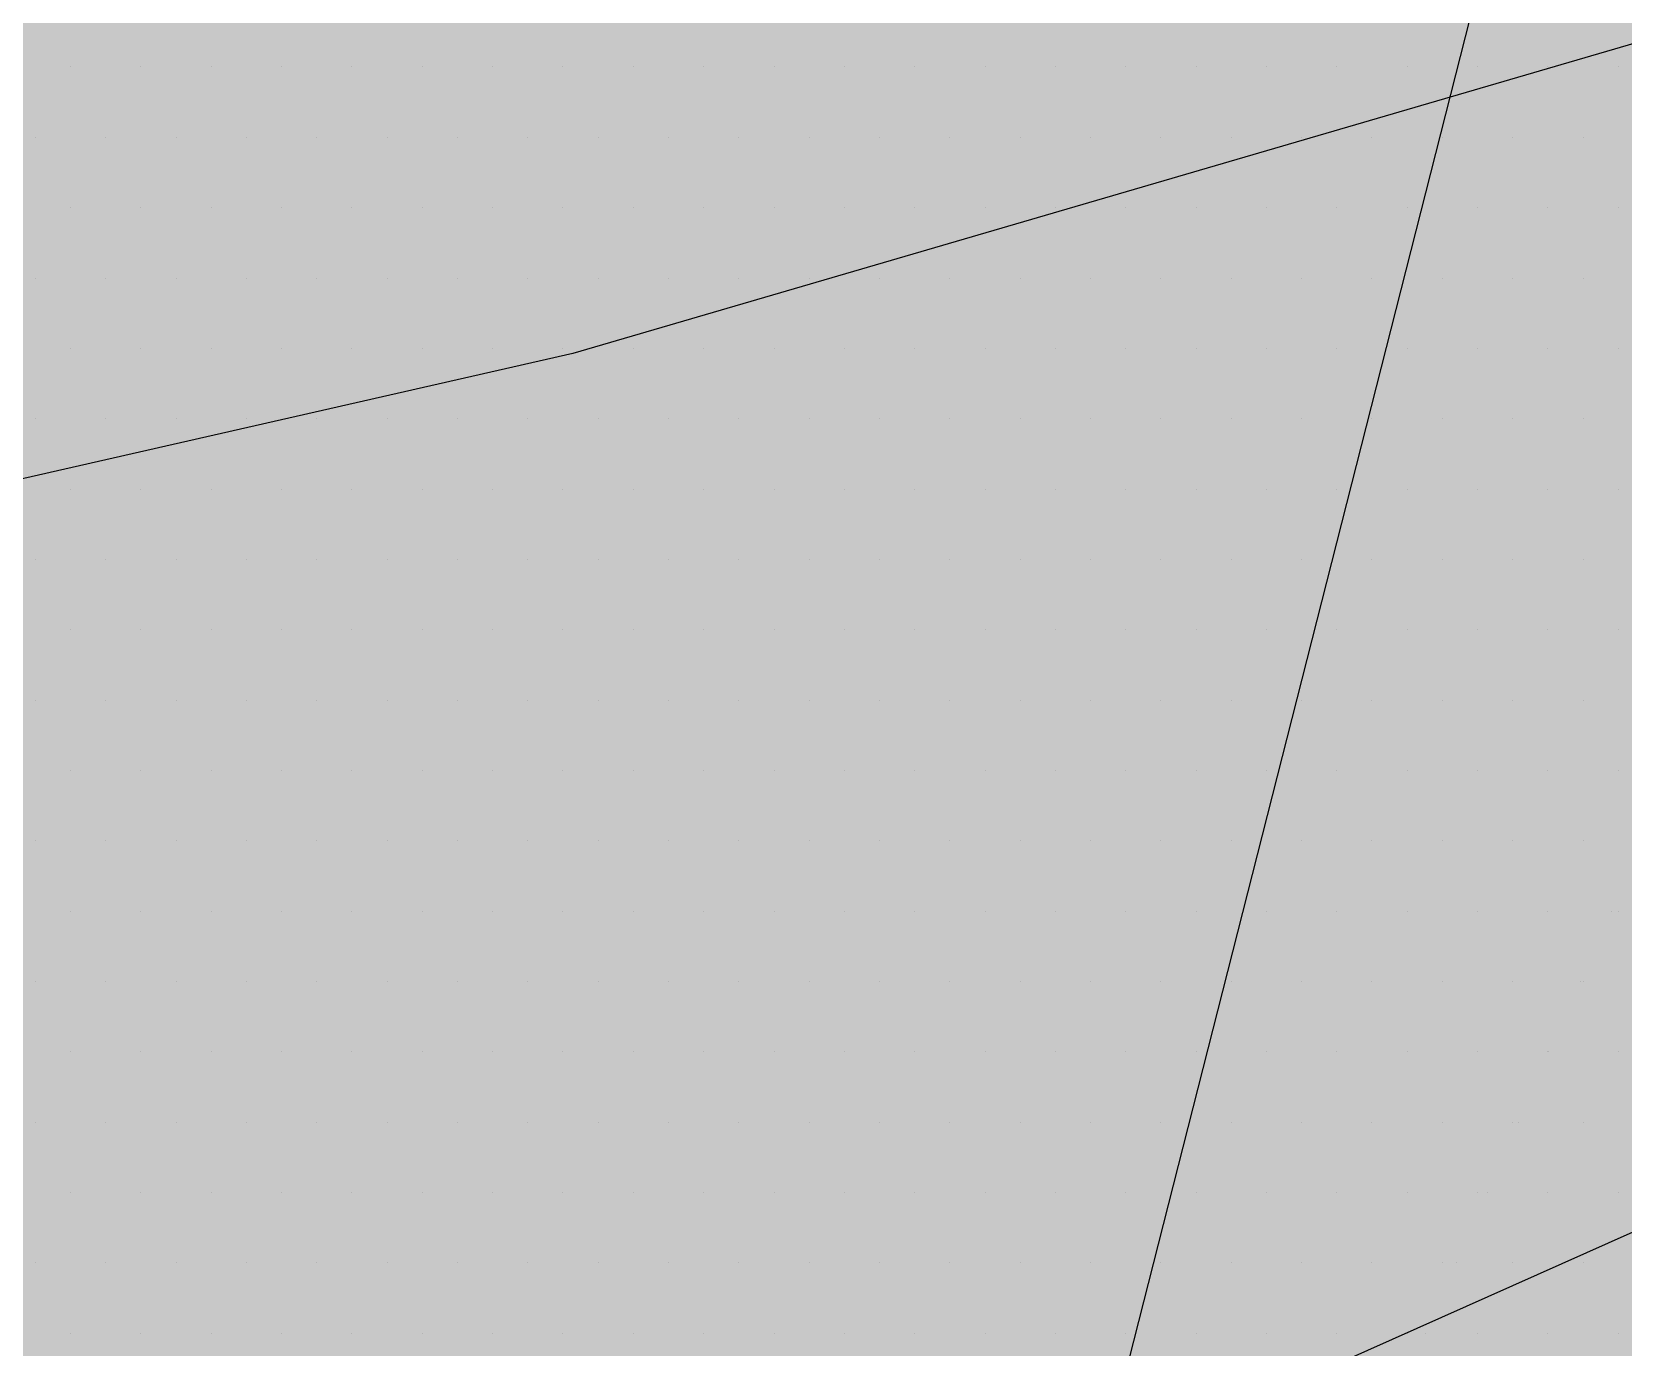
# Paper-space layout 'Layout1' of a CAD drawing. Extents: x -43 to 2298, y -18 to 768.
# Drawn here: x 141.843 to 143.088, y 263.556 to 264.585 of the extents above; entities that cross this region are included whole.
import ezdxf

# ---------------------------------------------------------------- set-up
doc = ezdxf.new("R2010")
doc.units = 0
doc.header["$LTSCALE"] = 2
doc.linetypes.add('CACHEX2', pattern=[0.75, 0.5, -0.25])
doc.layers.add('CARTOUCHE', color=7, linetype='Continuous')
doc.layers.add('LOGO', color=7, linetype='Continuous')

# ---------------------------------------------------------------- blocks, each defined once
blk = doc.blocks.new('A$C715108E3')
at = {"layer": 'LOGO', "color": 131}
for p, q in [((-6.855, -9.1109), (-6.855, -9.1109)), ((-6.7637, -9.1109), (-6.7637, -9.1109)), ((-6.6719, -9.1109), (-6.6719, -9.1109)), ((-6.5799, -9.1109), (-6.5799, -9.1109)), ((-6.4886, -9.1109), (-6.4886, -9.1109)), ((-6.3966, -9.1109), (-6.3966, -9.1109)), ((-6.305, -9.1109), (-6.305, -9.1109)), ((-6.2133, -9.1109), (-6.2133, -9.1109)), ((-6.1213, -9.1109), (-6.1213, -9.1109)), ((-6.0296, -9.1109), (-6.0296, -9.1109)), ((-5.9376, -9.1109), (-5.9376, -9.1109)), ((-5.8464, -9.1109), (-5.8464, -9.1109)), ((-5.7543, -9.1109), (-5.7543, -9.1109)), ((-5.6625, -9.1109), (-5.6625, -9.1109)), ((-5.571, -9.1109), (-5.571, -9.1109)), ((-5.4792, -9.1109), (-5.4792, -9.1109)), ((-5.3874, -9.1109), (-5.3874, -9.1109)), ((-5.2959, -9.1109), (-5.2959, -9.1109)), ((-5.2041, -9.1109), (-5.2041, -9.1109)), ((-5.1121, -9.1109), (-5.1121, -9.1109)), ((-5.0208, -9.1109), (-5.0208, -9.1109)), ((-4.929, -9.1109), (-4.929, -9.1109)), ((-4.8369, -9.1109), (-4.8369, -9.1109)), ((-6.9013, -9.2033), (-6.9013, -9.2033)), ((-6.8095, -9.2033), (-6.8095, -9.2033)), ((-6.7175, -9.2033), (-6.7175, -9.2033)), ((-6.6262, -9.2033), (-6.6262, -9.2033)), ((-6.5342, -9.2033), (-6.5342, -9.2033)), ((-6.4421, -9.2033), (-6.4421, -9.2033)), ((-6.3509, -9.2033), (-6.3509, -9.2033)), ((-6.2589, -9.2033), (-6.2589, -9.2033)), ((-6.1672, -9.2033), (-6.1672, -9.2033)), ((-6.0757, -9.2033), (-6.0757, -9.2033)), ((-5.9841, -9.2033), (-5.9841, -9.2033)), ((-5.8921, -9.2033), (-5.8921, -9.2033)), ((-5.8001, -9.2033), (-5.8001, -9.2033)), ((-5.7088, -9.2033), (-5.7088, -9.2033)), ((-5.6168, -9.2033), (-5.6168, -9.2033)), ((-5.5249, -9.2033), (-5.5249, -9.2033)), ((-5.4335, -9.2033), (-5.4335, -9.2033)), ((-5.3417, -9.2033), (-5.3417, -9.2033)), ((-5.2498, -9.2033), (-5.2498, -9.2033)), ((-5.1584, -9.2033), (-5.1584, -9.2033)), ((-5.0665, -9.2033), (-5.0665, -9.2033)), ((-4.9745, -9.2033), (-4.9745, -9.2033)), ((-4.8829, -9.2033), (-4.8829, -9.2033)), ((-6.855, -9.2946), (-6.855, -9.2946)), ((-6.7637, -9.2946), (-6.7637, -9.2946)), ((-6.6719, -9.2946), (-6.6719, -9.2946)), ((-6.5799, -9.2946), (-6.5799, -9.2946)), ((-6.4886, -9.2946), (-6.4886, -9.2946)), ((-6.3966, -9.2946), (-6.3966, -9.2946)), ((-6.305, -9.2946), (-6.305, -9.2946)), ((-6.2133, -9.2946), (-6.2133, -9.2946)), ((-6.1213, -9.2946), (-6.1213, -9.2946)), ((-6.0296, -9.2946), (-6.0296, -9.2946)), ((-5.9376, -9.2946), (-5.9376, -9.2946)), ((-5.8464, -9.2946), (-5.8464, -9.2946)), ((-5.7543, -9.2946), (-5.7543, -9.2946)), ((-5.6625, -9.2946), (-5.6625, -9.2946)), ((-5.571, -9.2946), (-5.571, -9.2946)), ((-5.4792, -9.2946), (-5.4792, -9.2946)), ((-5.3874, -9.2946), (-5.3874, -9.2946)), ((-5.2959, -9.2946), (-5.2959, -9.2946)), ((-5.2041, -9.2946), (-5.2041, -9.2946)), ((-5.1121, -9.2946), (-5.1121, -9.2946)), ((-5.0208, -9.2946), (-5.0208, -9.2946)), ((-4.929, -9.2946), (-4.929, -9.2946)), ((-4.8369, -9.2946), (-4.8369, -9.2946)), ((-6.9013, -9.387), (-6.9013, -9.387)), ((-6.8095, -9.387), (-6.8095, -9.387)), ((-6.7175, -9.387), (-6.7175, -9.387)), ((-6.6262, -9.387), (-6.6262, -9.387)), ((-6.5342, -9.387), (-6.5342, -9.387)), ((-6.4421, -9.387), (-6.4421, -9.387)), ((-6.3509, -9.387), (-6.3509, -9.387)), ((-6.2589, -9.387), (-6.2589, -9.387)), ((-6.1672, -9.387), (-6.1672, -9.387)), ((-6.0757, -9.387), (-6.0757, -9.387)), ((-5.9841, -9.387), (-5.9841, -9.387)), ((-5.8921, -9.387), (-5.8921, -9.387)), ((-5.8001, -9.387), (-5.8001, -9.387)), ((-5.7088, -9.387), (-5.7088, -9.387)), ((-5.6168, -9.387), (-5.6168, -9.387)), ((-5.5249, -9.387), (-5.5249, -9.387)), ((-5.4335, -9.387), (-5.4335, -9.387)), ((-5.3417, -9.387), (-5.3417, -9.387)), ((-5.2498, -9.387), (-5.2498, -9.387)), ((-5.1584, -9.387), (-5.1584, -9.387)), ((-5.0665, -9.387), (-5.0665, -9.387)), ((-4.9745, -9.387), (-4.9745, -9.387)), ((-4.8829, -9.387), (-4.8829, -9.387)), ((-6.855, -9.4786), (-6.855, -9.4786)), ((-6.7637, -9.4786), (-6.7637, -9.4786)), ((-6.6719, -9.4786), (-6.6719, -9.4786)), ((-6.5799, -9.4786), (-6.5799, -9.4786)), ((-6.4886, -9.4786), (-6.4886, -9.4786)), ((-6.3966, -9.4786), (-6.3966, -9.4786)), ((-6.305, -9.4786), (-6.305, -9.4786)), ((-6.2133, -9.4786), (-6.2133, -9.4786)), ((-6.1213, -9.4786), (-6.1213, -9.4786)), ((-6.0296, -9.4786), (-6.0296, -9.4786)), ((-5.9376, -9.4786), (-5.9376, -9.4786)), ((-5.8464, -9.4786), (-5.8464, -9.4786)), ((-5.7543, -9.4786), (-5.7543, -9.4786)), ((-5.6625, -9.4786), (-5.6625, -9.4786)), ((-5.571, -9.4786), (-5.571, -9.4786)), ((-5.4792, -9.4786), (-5.4792, -9.4786)), ((-5.3874, -9.4786), (-5.3874, -9.4786)), ((-5.2959, -9.4786), (-5.2959, -9.4786)), ((-5.2041, -9.4786), (-5.2041, -9.4786)), ((-5.1121, -9.4786), (-5.1121, -9.4786)), ((-5.0208, -9.4786), (-5.0208, -9.4786)), ((-4.929, -9.4786), (-4.929, -9.4786)), ((-4.8369, -9.4786), (-4.8369, -9.4786)), ((-6.9013, -9.5697), (-6.9013, -9.5697)), ((-6.8095, -9.5697), (-6.8095, -9.5697)), ((-6.7175, -9.5697), (-6.7175, -9.5697)), ((-6.6262, -9.5697), (-6.6262, -9.5697)), ((-6.5342, -9.5697), (-6.5342, -9.5697)), ((-6.4421, -9.5697), (-6.4421, -9.5697)), ((-6.3509, -9.5697), (-6.3509, -9.5697)), ((-6.2589, -9.5697), (-6.2589, -9.5697)), ((-6.1672, -9.5697), (-6.1672, -9.5697)), ((-6.0757, -9.5697), (-6.0757, -9.5697)), ((-5.9841, -9.5697), (-5.9841, -9.5697)), ((-5.8921, -9.5697), (-5.8921, -9.5697)), ((-5.8001, -9.5697), (-5.8001, -9.5697)), ((-5.7088, -9.5697), (-5.7088, -9.5697)), ((-5.6168, -9.5697), (-5.6168, -9.5697)), ((-5.5249, -9.5697), (-5.5249, -9.5697)), ((-5.4335, -9.5697), (-5.4335, -9.5697)), ((-5.3417, -9.5697), (-5.3417, -9.5697)), ((-5.2498, -9.5697), (-5.2498, -9.5697)), ((-5.1584, -9.5697), (-5.1584, -9.5697)), ((-5.0665, -9.5697), (-5.0665, -9.5697)), ((-4.9745, -9.5697), (-4.9745, -9.5697)), ((-4.8829, -9.5697), (-4.8829, -9.5697)), ((-6.855, -9.6623), (-6.855, -9.6623)), ((-6.7637, -9.6623), (-6.7637, -9.6623)), ((-6.6719, -9.6623), (-6.6719, -9.6623)), ((-6.5799, -9.6623), (-6.5799, -9.6623)), ((-6.4886, -9.6623), (-6.4886, -9.6623)), ((-6.3966, -9.6623), (-6.3966, -9.6623)), ((-6.305, -9.6623), (-6.305, -9.6623)), ((-6.2133, -9.6623), (-6.2133, -9.6623)), ((-6.1213, -9.6623), (-6.1213, -9.6623)), ((-6.0296, -9.6623), (-6.0296, -9.6623)), ((-5.9376, -9.6623), (-5.9376, -9.6623)), ((-5.8464, -9.6623), (-5.8464, -9.6623)), ((-5.7543, -9.6623), (-5.7543, -9.6623)), ((-5.6625, -9.6623), (-5.6625, -9.6623)), ((-5.571, -9.6623), (-5.571, -9.6623)), ((-5.4792, -9.6623), (-5.4792, -9.6623)), ((-5.3874, -9.6623), (-5.3874, -9.6623)), ((-5.2959, -9.6623), (-5.2959, -9.6623)), ((-5.2041, -9.6623), (-5.2041, -9.6623)), ((-5.1121, -9.6623), (-5.1121, -9.6623)), ((-5.0208, -9.6623), (-5.0208, -9.6623)), ((-4.929, -9.6623), (-4.929, -9.6623)), ((-4.8369, -9.6623), (-4.8369, -9.6623)), ((-6.9013, -9.7535), (-6.9013, -9.7535)), ((-6.8095, -9.7535), (-6.8095, -9.7535)), ((-6.7175, -9.7535), (-6.7175, -9.7535)), ((-6.6262, -9.7535), (-6.6262, -9.7535)), ((-6.5342, -9.7535), (-6.5342, -9.7535)), ((-6.4421, -9.7535), (-6.4421, -9.7535)), ((-6.3509, -9.7535), (-6.3509, -9.7535)), ((-6.2589, -9.7535), (-6.2589, -9.7535)), ((-6.1672, -9.7535), (-6.1672, -9.7535)), ((-6.0757, -9.7535), (-6.0757, -9.7535)), ((-5.9841, -9.7535), (-5.9841, -9.7535)), ((-5.8921, -9.7535), (-5.8921, -9.7535)), ((-5.8001, -9.7535), (-5.8001, -9.7535)), ((-5.7088, -9.7535), (-5.7088, -9.7535)), ((-5.6168, -9.7535), (-5.6168, -9.7535)), ((-5.5249, -9.7535), (-5.5249, -9.7535)), ((-5.4335, -9.7535), (-5.4335, -9.7535)), ((-5.3417, -9.7535), (-5.3417, -9.7535)), ((-5.2498, -9.7535), (-5.2498, -9.7535)), ((-5.1584, -9.7535), (-5.1584, -9.7535)), ((-5.0665, -9.7535), (-5.0665, -9.7535)), ((-4.9745, -9.7535), (-4.9745, -9.7535)), ((-4.8829, -9.7535), (-4.8829, -9.7535)), ((-6.855, -9.8452), (-6.855, -9.8452)), ((-6.7637, -9.8452), (-6.7637, -9.8452)), ((-6.6719, -9.8452), (-6.6719, -9.8452)), ((-6.5799, -9.8452), (-6.5799, -9.8452)), ((-6.4886, -9.8452), (-6.4886, -9.8452)), ((-6.3966, -9.8452), (-6.3966, -9.8452)), ((-6.305, -9.8452), (-6.305, -9.8452)), ((-6.2133, -9.8452), (-6.2133, -9.8452)), ((-6.1213, -9.8452), (-6.1213, -9.8452)), ((-6.0296, -9.8452), (-6.0296, -9.8452)), ((-5.9376, -9.8452), (-5.9376, -9.8452)), ((-5.8464, -9.8452), (-5.8464, -9.8452)), ((-5.7543, -9.8452), (-5.7543, -9.8452)), ((-5.6625, -9.8452), (-5.6625, -9.8452)), ((-5.571, -9.8452), (-5.571, -9.8452)), ((-5.4792, -9.8452), (-5.4792, -9.8452)), ((-5.3874, -9.8452), (-5.3874, -9.8452)), ((-5.2959, -9.8452), (-5.2959, -9.8452)), ((-5.2041, -9.8452), (-5.2041, -9.8452)), ((-5.1121, -9.8452), (-5.1121, -9.8452)), ((-5.0208, -9.8452), (-5.0208, -9.8452)), ((-4.929, -9.8452), (-4.929, -9.8452)), ((-4.8369, -9.8452), (-4.8369, -9.8452)), ((-6.9013, -9.9374), (-6.9013, -9.9374)), ((-6.8095, -9.9374), (-6.8095, -9.9374)), ((-6.7175, -9.9374), (-6.7175, -9.9374)), ((-6.6262, -9.9374), (-6.6262, -9.9374)), ((-6.5342, -9.9374), (-6.5342, -9.9374)), ((-6.4421, -9.9374), (-6.4421, -9.9374)), ((-6.3509, -9.9374), (-6.3509, -9.9374)), ((-6.2589, -9.9374), (-6.2589, -9.9374)), ((-6.1672, -9.9374), (-6.1672, -9.9374)), ((-6.0757, -9.9374), (-6.0757, -9.9374)), ((-5.9841, -9.9374), (-5.9841, -9.9374)), ((-5.8921, -9.9374), (-5.8921, -9.9374)), ((-5.8001, -9.9374), (-5.8001, -9.9374)), ((-5.7088, -9.9374), (-5.7088, -9.9374)), ((-5.6168, -9.9374), (-5.6168, -9.9374)), ((-5.5249, -9.9374), (-5.5249, -9.9374)), ((-5.4335, -9.9374), (-5.4335, -9.9374)), ((-5.3417, -9.9374), (-5.3417, -9.9374)), ((-5.2498, -9.9374), (-5.2498, -9.9374)), ((-5.1584, -9.9374), (-5.1584, -9.9374)), ((-5.0665, -9.9374), (-5.0665, -9.9374)), ((-4.9745, -9.9374), (-4.9745, -9.9374)), ((-4.8829, -9.9374), (-4.8829, -9.9374)), ((-6.855, -10.0289), (-6.855, -10.0289)), ((-6.7637, -10.0289), (-6.7637, -10.0289)), ((-6.6719, -10.0289), (-6.6719, -10.0289)), ((-6.5799, -10.0289), (-6.5799, -10.0289)), ((-6.4886, -10.0289), (-6.4886, -10.0289)), ((-6.3966, -10.0289), (-6.3966, -10.0289)), ((-6.305, -10.0289), (-6.305, -10.0289)), ((-6.2133, -10.0289), (-6.2133, -10.0289)), ((-6.1213, -10.0289), (-6.1213, -10.0289)), ((-6.0296, -10.0289), (-6.0296, -10.0289)), ((-5.9376, -10.0289), (-5.9376, -10.0289)), ((-5.8464, -10.0289), (-5.8464, -10.0289)), ((-5.7543, -10.0289), (-5.7543, -10.0289)), ((-5.6625, -10.0289), (-5.6625, -10.0289)), ((-5.571, -10.0289), (-5.571, -10.0289)), ((-5.4792, -10.0289), (-5.4792, -10.0289)), ((-5.3874, -10.0289), (-5.3874, -10.0289)), ((-5.2959, -10.0289), (-5.2959, -10.0289)), ((-5.2041, -10.0289), (-5.2041, -10.0289)), ((-5.1121, -10.0289), (-5.1121, -10.0289)), ((-5.0208, -10.0289), (-5.0208, -10.0289)), ((-4.929, -10.0289), (-4.929, -10.0289)), ((-4.8369, -10.0289), (-4.8369, -10.0289)), ((-6.9013, -10.1203), (-6.9013, -10.1203)), ((-6.8095, -10.1203), (-6.8095, -10.1203)), ((-6.7175, -10.1203), (-6.7175, -10.1203)), ((-6.6262, -10.1203), (-6.6262, -10.1203)), ((-6.5342, -10.1203), (-6.5342, -10.1203)), ((-6.4421, -10.1203), (-6.4421, -10.1203)), ((-6.3509, -10.1203), (-6.3509, -10.1203)), ((-6.2589, -10.1203), (-6.2589, -10.1203)), ((-6.1672, -10.1203), (-6.1672, -10.1203)), ((-6.0757, -10.1203), (-6.0757, -10.1203)), ((-5.9841, -10.1203), (-5.9841, -10.1203)), ((-5.8921, -10.1203), (-5.8921, -10.1203)), ((-5.8001, -10.1203), (-5.8001, -10.1203)), ((-5.7088, -10.1203), (-5.7088, -10.1203)), ((-5.6168, -10.1203), (-5.6168, -10.1203)), ((-5.5249, -10.1203), (-5.5249, -10.1203)), ((-5.4335, -10.1203), (-5.4335, -10.1203)), ((-5.3417, -10.1203), (-5.3417, -10.1203)), ((-5.2498, -10.1203), (-5.2498, -10.1203)), ((-5.1584, -10.1203), (-5.1584, -10.1203)), ((-5.0665, -10.1203), (-5.0665, -10.1203)), ((-4.9745, -10.1203), (-4.9745, -10.1203)), ((-4.8829, -10.1203), (-4.8829, -10.1203)), ((-6.855, -10.2125), (-6.855, -10.2125)), ((-6.7637, -10.2125), (-6.7637, -10.2125)), ((-6.6719, -10.2125), (-6.6719, -10.2125)), ((-6.5799, -10.2125), (-6.5799, -10.2125)), ((-6.4886, -10.2125), (-6.4886, -10.2125)), ((-6.3966, -10.2125), (-6.3966, -10.2125)), ((-6.305, -10.2125), (-6.305, -10.2125)), ((-6.2133, -10.2125), (-6.2133, -10.2125)), ((-6.1213, -10.2125), (-6.1213, -10.2125)), ((-6.0296, -10.2125), (-6.0296, -10.2125)), ((-5.9376, -10.2125), (-5.9376, -10.2125)), ((-5.8464, -10.2125), (-5.8464, -10.2125)), ((-5.7543, -10.2125), (-5.7543, -10.2125)), ((-5.6625, -10.2125), (-5.6625, -10.2125)), ((-5.571, -10.2125), (-5.571, -10.2125)), ((-5.4792, -10.2125), (-5.4792, -10.2125)), ((-5.3874, -10.2125), (-5.3874, -10.2125)), ((-5.2959, -10.2125), (-5.2959, -10.2125)), ((-5.2041, -10.2125), (-5.2041, -10.2125)), ((-5.1121, -10.2125), (-5.1121, -10.2125)), ((-5.0208, -10.2125), (-5.0208, -10.2125)), ((-4.929, -10.2125), (-4.929, -10.2125)), ((-4.8461, -10.2125), (-4.8461, -10.2125)), ((-4.8369, -10.2125), (-4.8369, -10.2125)), ((-6.9013, -10.304), (-6.9013, -10.304)), ((-6.8095, -10.304), (-6.8095, -10.304)), ((-6.7175, -10.304), (-6.7175, -10.304)), ((-6.6262, -10.304), (-6.6262, -10.304)), ((-6.5342, -10.304), (-6.5342, -10.304)), ((-6.4421, -10.304), (-6.4421, -10.304)), ((-6.3509, -10.304), (-6.3509, -10.304)), ((-6.2589, -10.304), (-6.2589, -10.304)), ((-6.1672, -10.304), (-6.1672, -10.304)), ((-6.0757, -10.304), (-6.0757, -10.304)), ((-5.9841, -10.304), (-5.9841, -10.304)), ((-5.8921, -10.304), (-5.8921, -10.304)), ((-5.8001, -10.304), (-5.8001, -10.304)), ((-5.7088, -10.304), (-5.7088, -10.304)), ((-5.6168, -10.304), (-5.6168, -10.304)), ((-5.5249, -10.304), (-5.5249, -10.304)), ((-5.4335, -10.304), (-5.4335, -10.304)), ((-5.3417, -10.304), (-5.3417, -10.304)), ((-5.2498, -10.304), (-5.2498, -10.304)), ((-5.1584, -10.304), (-5.1584, -10.304)), ((-5.0665, -10.304), (-5.0665, -10.304)), ((-4.9745, -10.304), (-4.9745, -10.304)), ((-4.8864, -10.304), (-4.8864, -10.304)), ((-4.8829, -10.304), (-4.8829, -10.304)), ((-6.855, -10.3952), (-6.855, -10.3952)), ((-6.7637, -10.3952), (-6.7637, -10.3952)), ((-6.6719, -10.3952), (-6.6719, -10.3952)), ((-6.5799, -10.3952), (-6.5799, -10.3952)), ((-6.4886, -10.3952), (-6.4886, -10.3952)), ((-6.3966, -10.3952), (-6.3966, -10.3952)), ((-6.305, -10.3952), (-6.305, -10.3952)), ((-6.2133, -10.3952), (-6.2133, -10.3952)), ((-6.1213, -10.3952), (-6.1213, -10.3952)), ((-6.0296, -10.3952), (-6.0296, -10.3952)), ((-5.9376, -10.3952), (-5.9376, -10.3952)), ((-5.8464, -10.3952), (-5.8464, -10.3952)), ((-5.7543, -10.3952), (-5.7543, -10.3952)), ((-5.6625, -10.3952), (-5.6625, -10.3952)), ((-5.571, -10.3952), (-5.571, -10.3952)), ((-5.4792, -10.3952), (-5.4792, -10.3952)), ((-5.3874, -10.3952), (-5.3874, -10.3952)), ((-5.2959, -10.3952), (-5.2959, -10.3952)), ((-5.2041, -10.3952), (-5.2041, -10.3952)), ((-5.1121, -10.3952), (-5.1121, -10.3952)), ((-5.0208, -10.3952), (-5.0208, -10.3952)), ((-4.929, -10.3952), (-4.929, -10.3952)), ((-4.9275, -10.3952), (-4.9275, -10.3952)), ((-4.8369, -10.3952), (-4.8369, -10.3952)), ((-6.9013, -10.4878), (-6.9013, -10.4878)), ((-6.8095, -10.4878), (-6.8095, -10.4878)), ((-6.7175, -10.4878), (-6.7175, -10.4878)), ((-6.6262, -10.4878), (-6.6262, -10.4878)), ((-6.5342, -10.4878), (-6.5342, -10.4878)), ((-6.4421, -10.4878), (-6.4421, -10.4878)), ((-6.3509, -10.4878), (-6.3509, -10.4878)), ((-6.2589, -10.4878), (-6.2589, -10.4878)), ((-6.1672, -10.4878), (-6.1672, -10.4878)), ((-6.0757, -10.4878), (-6.0757, -10.4878)), ((-5.9841, -10.4878), (-5.9841, -10.4878)), ((-5.8921, -10.4878), (-5.8921, -10.4878)), ((-5.8001, -10.4878), (-5.8001, -10.4878)), ((-5.7088, -10.4878), (-5.7088, -10.4878)), ((-5.6168, -10.4878), (-5.6168, -10.4878)), ((-5.5249, -10.4878), (-5.5249, -10.4878)), ((-5.4335, -10.4878), (-5.4335, -10.4878)), ((-5.3417, -10.4878), (-5.3417, -10.4878)), ((-5.2498, -10.4878), (-5.2498, -10.4878)), ((-5.1584, -10.4878), (-5.1584, -10.4878)), ((-5.0665, -10.4878), (-5.0665, -10.4878)), ((-4.9745, -10.4878), (-4.9745, -10.4878)), ((-4.9676, -10.4876), (-4.9676, -10.4876)), ((-4.8829, -10.4876), (-4.8829, -10.4876)), ((-6.855, -10.5791), (-6.855, -10.5791)), ((-6.7637, -10.5791), (-6.7637, -10.5791)), ((-6.6719, -10.5791), (-6.6719, -10.5791)), ((-6.5799, -10.5791), (-6.5799, -10.5791)), ((-6.4886, -10.5791), (-6.4886, -10.5791)), ((-6.3966, -10.5791), (-6.3966, -10.5791)), ((-6.305, -10.5791), (-6.305, -10.5791)), ((-6.2133, -10.5791), (-6.2133, -10.5791)), ((-6.1213, -10.5791), (-6.1213, -10.5791)), ((-6.0296, -10.5791), (-6.0296, -10.5791)), ((-5.9376, -10.5791), (-5.9376, -10.5791)), ((-5.8464, -10.5791), (-5.8464, -10.5791)), ((-5.7543, -10.5791), (-5.7543, -10.5791)), ((-5.6625, -10.5791), (-5.6625, -10.5791)), ((-5.571, -10.5791), (-5.571, -10.5791)), ((-5.4792, -10.5791), (-5.4792, -10.5791)), ((-5.3874, -10.5791), (-5.3874, -10.5791)), ((-5.2959, -10.5791), (-5.2959, -10.5791)), ((-5.2041, -10.5791), (-5.2041, -10.5791)), ((-5.1121, -10.5791), (-5.1121, -10.5791)), ((-5.0208, -10.5791), (-5.0208, -10.5791)), ((-5.0077, -10.5791), (-5.0077, -10.5791)), ((-4.929, -10.5791), (-4.929, -10.5791)), ((-4.8369, -10.5791), (-4.8369, -10.5791)), ((-6.9013, -10.6702), (-6.9013, -10.6702)), ((-6.8095, -10.6702), (-6.8095, -10.6702)), ((-6.7175, -10.6702), (-6.7175, -10.6702)), ((-6.6262, -10.6702), (-6.6262, -10.6702)), ((-6.5342, -10.6702), (-6.5342, -10.6702)), ((-6.4421, -10.6702), (-6.4421, -10.6702)), ((-6.3509, -10.6702), (-6.3509, -10.6702)), ((-6.2589, -10.6702), (-6.2589, -10.6702)), ((-6.1672, -10.6702), (-6.1672, -10.6702)), ((-6.0757, -10.6702), (-6.0757, -10.6702)), ((-5.9841, -10.6702), (-5.9841, -10.6702)), ((-5.8921, -10.6702), (-5.8921, -10.6702)), ((-5.8001, -10.6702), (-5.8001, -10.6702)), ((-5.7088, -10.6702), (-5.7088, -10.6702)), ((-5.6168, -10.6702), (-5.6168, -10.6702)), ((-5.5249, -10.6702), (-5.5249, -10.6702)), ((-5.4335, -10.6702), (-5.4335, -10.6702)), ((-5.3417, -10.6702), (-5.3417, -10.6702)), ((-5.2498, -10.6702), (-5.2498, -10.6702)), ((-5.1584, -10.6702), (-5.1584, -10.6702)), ((-5.0665, -10.6702), (-5.0665, -10.6702)), ((-5.0485, -10.6702), (-5.0485, -10.6702)), ((-4.9745, -10.6702), (-4.9745, -10.6702)), ((-4.8829, -10.6702), (-4.8829, -10.6702)), ((-6.855, -10.763), (-6.855, -10.763)), ((-6.7637, -10.763), (-6.7637, -10.763)), ((-6.6719, -10.763), (-6.6719, -10.763)), ((-6.5799, -10.763), (-6.5799, -10.763)), ((-6.4886, -10.763), (-6.4886, -10.763)), ((-6.3966, -10.763), (-6.3966, -10.763)), ((-6.305, -10.763), (-6.305, -10.763)), ((-6.2133, -10.763), (-6.2133, -10.763)), ((-6.1213, -10.763), (-6.1213, -10.763)), ((-6.0296, -10.763), (-6.0296, -10.763)), ((-5.9376, -10.763), (-5.9376, -10.763)), ((-5.8464, -10.763), (-5.8464, -10.763)), ((-5.7543, -10.763), (-5.7543, -10.763)), ((-5.6625, -10.763), (-5.6625, -10.763)), ((-5.571, -10.763), (-5.571, -10.763)), ((-5.4792, -10.763), (-5.4792, -10.763)), ((-5.3874, -10.763), (-5.3874, -10.763)), ((-5.2959, -10.763), (-5.2959, -10.763)), ((-5.2041, -10.763), (-5.2041, -10.763)), ((-5.1121, -10.763), (-5.1121, -10.763)), ((-5.0886, -10.763), (-5.0886, -10.763)), ((-5.0208, -10.763), (-5.0208, -10.763)), ((-4.929, -10.763), (-4.929, -10.763)), ((-4.8369, -10.763), (-4.8369, -10.763))]:
    blk.add_line(p, q, dxfattribs=at)
blk = doc.blocks.new('A$C581E6685')
at = {"layer": 'LOGO'}
for color, points in [(40, [(-39.8519, 24.2064), (-33.3292, 40.5507), (-37.1498, 25.5201)]), (142, [(-45.3965, 37.4846), (-39.5666, 28.8703), (-39.344, 28.5414), (-39.8519, 24.2064), (-36.9477, 25.4853), (-26.3566, 30.2032), (-36.1863, 24.0789), (-38.2746, 22.2236), (-38.1337, 21.2132), (-33.6363, 11.1845), (-39.5393, 21.4709), (-40.6525, 23.2405), (-42.0615, 23.3525), (-53.1072, 18.3767), (-43.3972, 24.4856), (-40.4756, 26.2259), (-40.684, 26.8894)]), (140, [(-45.3965, 37.4846), (-41.9745, 25.9278), (-41.7809, 23.8865), (-42.0615, 23.3525), (-44.9268, 21.9767), (-53.1072, 18.3767), (-40.8028, 21.6905), (-39.5666, 22.0268), (-38.2746, 22.2236), (-38.1337, 21.2132), (-33.6363, 11.1845), (-36.0802, 21.4612), (-37.3405, 24.3346), (-37.4251, 24.9804), (-36.9477, 25.4853), (-26.3566, 30.2032), (-37.8747, 26.8339), (-39.7286, 26.4119), (-40.3751, 26.6371), (-40.684, 26.8894)])]:
    blk.add_hatch(color=color, dxfattribs=at).paths.add_polyline_path(points)
at = {"layer": 'LOGO', "color": 40}
blk.add_lwpolyline([(-39.8519, 24.2064), (-33.3292, 40.5507), (-37.1498, 25.5201)], close=True, dxfattribs=at)
at = {"layer": 'LOGO', "color": 142}
blk.add_lwpolyline([(-45.3965, 37.4846), (-39.3434, 28.5414), (-39.8519, 24.2064), (-36.9477, 25.4853), (-26.3566, 30.2032), (-36.1857, 24.0789), (-38.2739, 22.2236), (-38.1337, 21.2132), (-33.6358, 11.1845), (-39.5393, 21.4709), (-40.6518, 23.2405), (-42.0615, 23.3525), (-53.1072, 18.3767), (-43.3964, 24.4856), (-40.4756, 26.2259), (-40.6836, 26.8894)], close=True, dxfattribs=at)
at = {"layer": 'LOGO', "color": 140}
blk.add_lwpolyline([(-45.3965, 37.4846), (-41.9745, 25.9278), (-41.7804, 23.8865), (-42.0615, 23.3525), (-44.9268, 21.9767), (-53.1072, 18.3767), (-40.8028, 21.6905), (-39.5666, 22.0268), (-38.2739, 22.2236), (-38.1337, 21.2132), (-33.6358, 11.1845), (-36.0802, 21.4612), (-37.3405, 24.3346), (-37.4251, 24.9804), (-36.9477, 25.4853), (-26.3566, 30.2032), (-37.8741, 26.8339), (-39.7286, 26.4119), (-40.3748, 26.6371), (-40.6836, 26.8894)], close=True, dxfattribs=at)
at = {"layer": 'LOGO', "color": 32, "linetype": 'CACHEX2', "ltscale": 1.5}
blk.add_ellipse((-38.0538, 23.8138), major_axis=(-19.0311, -3.534), ratio=0.590567, dxfattribs=at)
at = {"layer": 'LOGO', "color": 32}
blk.add_ellipse((-37.6144, 23.8499), major_axis=(-13.5768, -4.2839), ratio=0.791971, dxfattribs=at)
at = {"layer": 'CARTOUCHE'}
blk.add_blockref('A$C715108E3', (-31.6739, 36.3189), dxfattribs=at)

psp = doc.layouts.get("Layout1")

# ---------------------------------------------------------------- hatches: boundary and pattern name
at = {"layer": 'CARTOUCHE', "true_color": 0xffffff}
h = psp.add_hatch(color=7, dxfattribs=at)
h.dxf.hatch_style = 1
edge = h.paths.add_edge_path()
edge.add_spline(control_points=[(127.7197, 272.4748), (127.7197, 261.5837), (127.7197, 250.6925), (127.7197, 246.8525), (131.5597, 246.8525), (177.0989, 246.8525), (222.6382, 246.8525), (226.4782, 246.8525), (226.4782, 250.6925), (226.4782, 261.5837), (226.4782, 272.4748), (226.4782, 276.3148), (222.6382, 276.3148), (177.0989, 276.3148), (131.5597, 276.3148), (127.7197, 276.3148), (127.7197, 272.4748)], knot_values=[0, 0, 0, 1, 1, 2.570796, 2.570796, 3.570796, 3.570796, 5.141593, 5.141593, 6.141593, 6.141593, 7.712389, 7.712389, 8.712389, 8.712389, 10.283185, 10.283185, 10.283185], weights=[1, 1, 1, 0.707107, 1, 1, 1, 0.707107, 1, 1, 1, 0.707107, 1, 1, 1, 0.707107, 1], degree=2, periodic=0)

# ---------------------------------------------------------------- linework, layer by layer
at = {"layer": 'CARTOUCHE'}
psp.add_rational_spline([(127.7197, 272.4748), (127.7197, 261.5837), (127.7197, 250.6925), (127.7197, 246.8525), (131.5597, 246.8525), (177.0989, 246.8525), (222.6382, 246.8525), (226.4782, 246.8525), (226.4782, 250.6925), (226.4782, 261.5837), (226.4782, 272.4748), (226.4782, 276.3148), (222.6382, 276.3148), (177.0989, 276.3148), (131.5597, 276.3148), (127.7197, 276.3148), (127.7197, 272.4748)], [1, 1, 1, 0.707106781187, 1, 1, 1, 0.707106781187, 1, 1, 1, 0.707106781187, 1, 1, 1, 0.707106781187, 1], degree=2, knots=[0, 0, 0, 1, 1, 2.570796, 2.570796, 3.570796, 3.570796, 5.141593, 5.141593, 6.141593, 6.141593, 7.712389, 7.712389, 8.712389, 8.712389, 10.283185, 10.283185, 10.283185], dxfattribs=at)

# ---------------------------------------------------------------- block references
at = {"layer": 'CARTOUCHE', "xscale": 0.6, "yscale": 0.6, "zscale": 0.6}
psp.add_blockref('A$C581E6685', (164.9904, 248.2331), dxfattribs=at)

doc.saveas('drawing.dxf')
